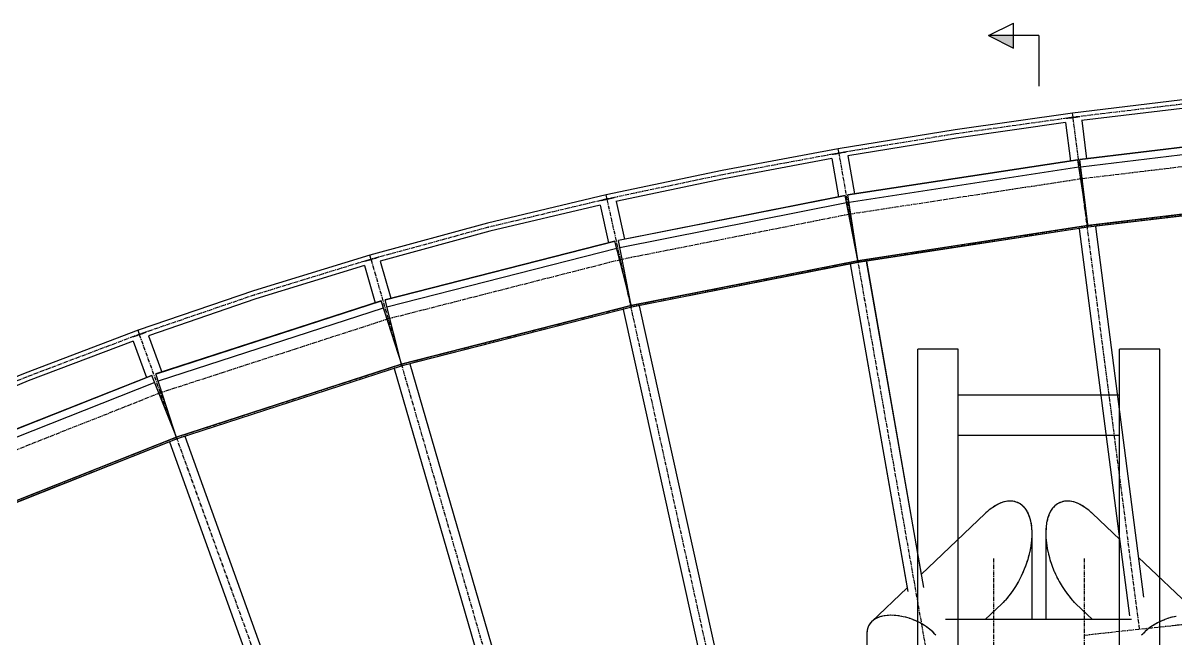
# Model space of a CAD drawing. Header units: millimetres. Extents: x 5143 to 30813, y 232 to 21408.
# Drawn here: x 10088 to 12377, y 20038 to 21262 of the extents above; entities that cross this region are included whole.
import ezdxf

# ---------------------------------------------------------------- set-up
doc = ezdxf.new("R2010")
doc.units = ezdxf.units.MM
doc.header["$LTSCALE"] = 0.25
doc.linetypes.add('CENTER', pattern=[50.8, 31.75, -6.35, 6.35, -6.35])
doc.linetypes.add('XKITLINE00', pattern=[0])

msp = doc.modelspace()

# ---------------------------------------------------------------- linework, layer by layer
at = {"color": 30, "linetype": 'XKITLINE00'}
for p, q in [((12005, 21236.5), (12055, 21261.5)), ((12055, 21211.5), (12055, 21261.5)), ((12005, 21236.5), (12055, 21211.5))]:
    msp.add_line(p, q, dxfattribs=at)
at = {"color": 2, "linetype": 'XKITLINE00'}
for q in [(12005, 21236.5), (12105, 21136.5)]:
    msp.add_line((12105, 21236.5), q, dxfattribs=at)
at = {"color": 8, "linetype": 'XKITLINE00'}
for p, q in [((12602.3, 21134.3), (12172, 21082.6)), ((12588.2, 21115.7), (12190, 21067.9)), ((12171.9, 21082.6), (11939.1, 21049.7)), ((12173, 21074.3), (12171.9, 21082.6)), ((12173, 21074.3), (12172, 21082.6)), ((12158.1, 21063.7), (11941.6, 21033.1)), ((12158.1, 21063.7), (12168, 20987.5)), ((12159.7, 21072), (12159.4, 21072)), ((12161.7, 21072.1), (12159.7, 21072)), ((12160.2, 21072.1), (12160, 21072.1)), ((12162.1, 21072.2), (12160.2, 21072.1)), ((12164.2, 21072.3), (12161.7, 21072.1)), ((12164.5, 21072.4), (12162.1, 21072.2)), ((12167, 21072.6), (12164.2, 21072.3)), ((12167.2, 21072.6), (12164.5, 21072.4)), ((12170, 21072.9), (12167, 21072.6)), ((12170.1, 21072.9), (12167.2, 21072.6)), ((12173.1, 21073.3), (12170, 21072.9)), ((12173.1, 21073.3), (12170.1, 21072.9)), ((12173, 21074.3), (12173.1, 21073.3)), ((12173, 21074.3), (12173.1, 21073.3)), ((12176.2, 21073.7), (12173.1, 21073.3)), ((12176.1, 21073.7), (12173.1, 21073.3)), ((12173.8, 21067.1), (12173.8, 21067.1)), ((12179, 21074.2), (12176.1, 21073.7)), ((12179.2, 21074.1), (12176.2, 21073.7)), ((12181.7, 21074.6), (12179, 21074.2)), ((12182, 21074.6), (12179.2, 21074.1)), ((12184, 21075), (12181.7, 21074.6)), ((12184.4, 21075), (12182, 21074.6)), ((12185.9, 21075.4), (12184, 21075)), ((12186.4, 21075.5), (12184.4, 21075)), ((12186.1, 21075.5), (12185.9, 21075.4)), ((12186.7, 21075.5), (12186.4, 21075.5)), ((12190.1, 21067.9), (12200, 20991.9)), ((11939.1, 21049.7), (11707, 21011.7)), ((12611.1, 21041.3), (12186.5, 20990.3)), ((12611.1, 21040.9), (12186.6, 20989.8)), ((11707, 21011.7), (11476.1, 20968.5)), ((11708.6, 21002.4), (11707, 21011.7)), ((11708.6, 21002.4), (11707, 21011.7)), ((11941.6, 21033.1), (11725.8, 20997.7)), ((12612.8, 21026.6), (12188.3, 20975.6)), ((11694.1, 20992.2), (11479.4, 20952.1)), ((11694.1, 20992.2), (11707.3, 20916.5)), ((11695.3, 21000.5), (11695, 21000.5)), ((11697.4, 21000.7), (11695.3, 21000.5)), ((11695.8, 21000.6), (11695.6, 21000.6)), ((11697.7, 21000.8), (11695.8, 21000.6)), ((11699.8, 21001), (11697.4, 21000.7)), ((11700.1, 21001.1), (11697.7, 21000.8)), ((11702.6, 21001.4), (11699.8, 21001)), ((11702.8, 21001.5), (11700.1, 21001.1)), ((11705.5, 21001.9), (11702.6, 21001.4)), ((11705.6, 21001.9), (11702.8, 21001.5)), ((11708.7, 21002.4), (11705.5, 21001.9)), ((11708.6, 21002.4), (11705.6, 21001.9)), ((11711.6, 21003), (11708.6, 21002.4)), ((11711.8, 21003), (11708.7, 21002.4)), ((11714.5, 21003.6), (11711.6, 21003)), ((11714.7, 21003.6), (11711.8, 21003)), ((11717.2, 21004.1), (11714.5, 21003.6)), ((11717.5, 21004.1), (11714.7, 21003.6)), ((11719.5, 21004.6), (11717.2, 21004.1)), ((11719.8, 21004.7), (11717.5, 21004.1)), ((11721.3, 21005.1), (11719.5, 21004.6)), ((11721.8, 21005.2), (11719.8, 21004.7)), ((11721.5, 21005.2), (11721.3, 21005.1)), ((11722.1, 21005.3), (11721.8, 21005.2)), ((11725.9, 20997.7), (11739.1, 20922.1)), ((12182.4, 20989.7), (11726.1, 20920.1)), ((12182.5, 20989.3), (11726.1, 20919.6)), ((12202.8, 20855.9), (12182.4, 20989.7)), ((12202.7, 20855.9), (12186.5, 20990.3)), ((11476.1, 20968.5), (11246.2, 20920.3)), ((12184.6, 20975.1), (11728.3, 20905.4)), ((11479.4, 20952.1), (11265.6, 20907.2)), ((11246.2, 20920.3), (11010.7, 20864.2)), ((11246.2, 20920.3), (11246.2, 20920.3)), ((11248.2, 20911.1), (11246.2, 20920.3)), ((11248.2, 20911.1), (11246.2, 20920.3)), ((11246.2, 20920.3), (11246.2, 20920.3)), ((11746.5, 20786.3), (11726.1, 20920.1)), ((11234.2, 20900.1), (11014.9, 20847.9)), ((11234.1, 20900.1), (11250.8, 20825)), ((11235, 20908.6), (11234.7, 20908.6)), ((11237, 20908.9), (11235, 20908.6)), ((11235.5, 20908.7), (11235.3, 20908.7)), ((11237.4, 20909), (11235.5, 20908.7)), ((11239.5, 20909.3), (11237, 20908.9)), ((11239.8, 20909.4), (11237.4, 20909)), ((11242.2, 20909.8), (11239.5, 20909.3)), ((11242.4, 20909.9), (11239.8, 20909.4)), ((11245.2, 20910.4), (11242.2, 20909.8)), ((11245.3, 20910.5), (11242.4, 20909.9)), ((11248.3, 20911.1), (11245.2, 20910.4)), ((11248.2, 20911.1), (11245.3, 20910.5)), ((11251.2, 20911.8), (11248.2, 20911.1)), ((11251.3, 20911.8), (11248.3, 20911.1)), ((11254.1, 20912.5), (11251.2, 20911.8)), ((11254.3, 20912.5), (11251.3, 20911.8)), ((11256.7, 20913.1), (11254.1, 20912.5)), ((11257, 20913.2), (11254.3, 20912.5)), ((11259, 20913.8), (11256.7, 20913.1)), ((11259.3, 20913.8), (11257, 20913.2)), ((11260.8, 20914.3), (11259, 20913.8)), ((11261.3, 20914.4), (11259.3, 20913.8)), ((11261, 20914.4), (11260.8, 20914.3)), ((11261.6, 20914.5), (11261.3, 20914.4)), ((11265.7, 20907.2), (11282.3, 20832.2)), ((11720.3, 20919.1), (11270.3, 20829.8)), ((11720.4, 20918.6), (11270.4, 20829.4)), ((11723.2, 20904.5), (11273.2, 20815.3)), ((11746.6, 20786.3), (11720.3, 20919.1)), ((12626.8, 20910.2), (12202.3, 20859.1)), ((12627.2, 20906.8), (12202.7, 20855.8)), ((12627.2, 20907), (12202.8, 20855.9)), ((11010.7, 20864.2), (10777.2, 20800.6)), ((12202.3, 20859.1), (11746, 20789.5)), ((12202.8, 20855.8), (11746.5, 20786.2)), ((12202.8, 20855.9), (11746.6, 20786.3)), ((12185.4, 20853.1), (12285.3, 20083.9)), ((12202.7, 20855.9), (12202.7, 20855.9)), ((12202.7, 20855.9), (12202.7, 20855.8)), ((12202.8, 20855.9), (12202.8, 20855.8)), ((12217.4, 20857.6), (12313.1, 20121.1)), ((11014.9, 20847.9), (10797.4, 20788.7)), ((11263.4, 20828.3), (10807.2, 20711.9)), ((11263.5, 20827.8), (10807.4, 20711.4)), ((11296.8, 20697.1), (11263.4, 20828.3)), ((11296.7, 20697.1), (11270.3, 20829.8)), ((11267, 20813.9), (10810.9, 20697.5)), ((10777.2, 20800.6), (10545.7, 20729.6)), ((10766.7, 20788.3), (10766.4, 20788.2)), ((10768.7, 20788.7), (10766.7, 20788.3)), ((10767.2, 20788.4), (10767, 20788.4)), ((10769.1, 20788.8), (10767.2, 20788.4)), ((10771.1, 20789.2), (10768.7, 20788.7)), ((10771.4, 20789.4), (10769.1, 20788.8)), ((10773.8, 20789.9), (10771.1, 20789.2)), ((10774, 20790), (10771.4, 20789.4)), ((10776.7, 20790.7), (10773.8, 20789.9)), ((10776.8, 20790.8), (10774, 20790)), ((10779.8, 20791.6), (10776.7, 20790.7)), ((10779.8, 20791.6), (10776.8, 20790.8)), ((10779.8, 20791.6), (10777.2, 20800.6)), ((10779.8, 20791.6), (10777.2, 20800.6)), ((10782.8, 20792.5), (10779.8, 20791.6)), ((10782.7, 20792.5), (10779.8, 20791.6)), ((10785.5, 20793.3), (10782.7, 20792.5)), ((10785.7, 20793.4), (10782.8, 20792.5)), ((10788, 20794.2), (10785.5, 20793.3)), ((10788.3, 20794.2), (10785.7, 20793.4)), ((10790.3, 20794.9), (10788, 20794.2)), ((10790.7, 20795), (10788.3, 20794.2)), ((10792.1, 20795.6), (10790.3, 20794.9)), ((10792.5, 20795.7), (10790.7, 20795)), ((10792.2, 20795.7), (10792.1, 20795.6)), ((10792.8, 20795.9), (10792.5, 20795.7)), ((10797.4, 20788.7), (10818.8, 20714.8)), ((11275.1, 20789.3), (11275.1, 20789.3)), ((11275.5, 20787.4), (11275.5, 20787.4)), ((11746, 20789.5), (11296, 20700.3)), ((11746.6, 20786.2), (11296.7, 20696.9)), ((11746.6, 20786.3), (11296.8, 20697.1)), ((11730.7, 20783), (11843.6, 20139.7)), ((11730.8, 20783.1), (11845, 20132.3)), ((11746.6, 20786.3), (11746.5, 20786.3)), ((11746.5, 20786.3), (11746.5, 20786.2)), ((11746.6, 20786.3), (11746.6, 20786.2)), ((11762.5, 20788.6), (11876.3, 20140.3)), ((11762.6, 20788.6), (11871.7, 20166.5)), ((10766.4, 20779.7), (10550.9, 20713.6)), ((10766.4, 20779.7), (10787.8, 20705.9)), ((10545.7, 20729.6), (10316.7, 20651.2)), ((10550.9, 20713.6), (10337.6, 20640.6)), ((10799.1, 20709.5), (10352.4, 20564.6)), ((10799.3, 20709.1), (10352.5, 20564.1)), ((10803.7, 20695.4), (10356.9, 20550.4)), ((10840.9, 20580.8), (10799.1, 20709.5)), ((10840.7, 20580.8), (10807.2, 20711.9)), ((11296, 20700.3), (10839.9, 20583.9)), ((11296.8, 20697.1), (10840.7, 20580.8)), ((11296.9, 20697), (10840.8, 20580.6)), ((11280, 20692.7), (11448.5, 19931.6)), ((11280.1, 20692.7), (11448.5, 19931.6)), ((11296.7, 20697.1), (11296.7, 20697.1)), ((11296.7, 20697.1), (11296.7, 20696.9)), ((11296.8, 20697.1), (11296.9, 20697)), ((11311.5, 20699.9), (11479.9, 19938.9)), ((11311.5, 20699.9), (11479.9, 19938.9)), ((10316.7, 20651.2), (10092.4, 20566.4)), ((10319.9, 20642.4), (10316.7, 20651.2)), ((10319.9, 20642.4), (10316.7, 20651.2)), ((10328, 20645.5), (10325.5, 20644.5)), ((10328.3, 20645.5), (10325.7, 20644.5)), ((10330.2, 20646.4), (10328, 20645.5)), ((10330.5, 20646.5), (10328.3, 20645.5)), ((10331.9, 20647.2), (10330.2, 20646.4)), ((10332.4, 20647.3), (10330.5, 20646.5)), ((10332.1, 20647.2), (10331.9, 20647.2)), ((10332.7, 20647.4), (10332.4, 20647.3)), ((10307.3, 20629.7), (10098.6, 20550.7)), ((10307.1, 20638.2), (10306.8, 20638.1)), ((10309, 20638.7), (10307.1, 20638.2)), ((10307.3, 20629.7), (10333.4, 20557.3)), ((10307.5, 20638.4), (10307.4, 20638.3)), ((10309.4, 20638.9), (10307.5, 20638.4)), ((10311.4, 20639.5), (10309, 20638.7)), ((10311.7, 20639.6), (10309.4, 20638.9)), ((10314.1, 20640.3), (10311.4, 20639.5)), ((10314.2, 20640.4), (10311.7, 20639.6)), ((10316.9, 20641.3), (10314.1, 20640.3)), ((10317, 20641.4), (10314.2, 20640.4)), ((10319.9, 20642.3), (10316.9, 20641.3)), ((10319.9, 20642.4), (10317, 20641.4)), ((10322.9, 20643.4), (10319.9, 20642.3)), ((10322.7, 20643.4), (10319.9, 20642.4)), ((10325.5, 20644.5), (10322.7, 20643.4)), ((10325.7, 20644.5), (10322.9, 20643.4)), ((10337.7, 20640.6), (10363.7, 20568.3)), ((10839.9, 20583.9), (10393.1, 20438.9)), ((10840.9, 20580.8), (10394.3, 20435.9)), ((10840.8, 20580.6), (10394.3, 20435.7)), ((10856.5, 20584.6), (11076.7, 19824)), ((10092.4, 20566.4), (9871, 20474.5)), ((10344.4, 20561.7), (9912, 20390.3)), ((10344.6, 20561.3), (9912.2, 20389.8)), ((10394.3, 20435.9), (10344.4, 20561.7)), ((10394.1, 20435.8), (10352.4, 20564.6)), ((10825.5, 20575.7), (11045.7, 19815)), ((10098.6, 20550.7), (9892.5, 20465.2)), ((10349.9, 20547.9), (9917.5, 20376.5)), ((10362.1, 20525), (10362.1, 20525)), ((10393.1, 20438.9), (9960.7, 20267.5)), ((10409.6, 20440.7), (10673.8, 19707.4)), ((10409.7, 20440.7), (10673.9, 19707.4)), ((10394.3, 20435.9), (9962.1, 20264.5)), ((10394.3, 20435.7), (9962.1, 20264.4)), ((10379.3, 20429.8), (10643.5, 19696.5)), ((10379.3, 20429.8), (10643.5, 19696.5)), ((12020.9, 20304.2), (12013.5, 20299.6)), ((12018.2, 20302.5), (12015, 20300.6)), ((12028.3, 20307.8), (12020.9, 20304.2)), ((12022.5, 20305), (12021.6, 20304.5)), ((12025.7, 20306.5), (12022.5, 20305)), ((12035.6, 20310.3), (12028.3, 20307.8)), ((12029.9, 20308.4), (12029, 20308)), ((12033, 20309.4), (12029.9, 20308.4)), ((12042.7, 20311.8), (12035.6, 20310.3)), ((12037.1, 20310.7), (12036.3, 20310.5)), ((12040.2, 20311.3), (12037.1, 20310.7)), ((12049.5, 20312.1), (12042.7, 20311.8)), ((12044.2, 20312), (12043.4, 20311.8)), ((12047.1, 20312), (12044.2, 20312)), ((12056, 20311.4), (12049.5, 20312.1)), ((12050.9, 20312.1), (12050.1, 20312.1)), ((12053.7, 20311.6), (12050.9, 20312.1)), ((12062.1, 20309.5), (12056, 20311.4)), ((12057.3, 20311.1), (12056.6, 20311.2)), ((12060, 20310.2), (12057.3, 20311.1)), ((12067.8, 20306.6), (12062.1, 20309.5)), ((12063.3, 20309), (12062.7, 20309.3)), ((12065.8, 20307.7), (12063.3, 20309)), ((12072.9, 20302.6), (12067.8, 20306.6)), ((12068.9, 20305.9), (12068.3, 20306.2)), ((12071.1, 20304.1), (12068.9, 20305.9)), ((12072.9, 20302.6), (12077.5, 20297.7)), ((12073.9, 20301.7), (12073.3, 20302.2)), ((12073.9, 20301.7), (12075.8, 20299.5)), ((12137.1, 20302.6), (12132.5, 20297.7)), ((12136.1, 20301.7), (12134.2, 20299.5)), ((12136.7, 20302.2), (12136.1, 20301.7)), ((12142.2, 20306.6), (12137.1, 20302.6)), ((12141.1, 20305.9), (12138.9, 20304.1)), ((12141.7, 20306.2), (12141.1, 20305.9)), ((12147.9, 20309.5), (12142.2, 20306.6)), ((12146.7, 20309), (12144.2, 20307.7)), ((12147.3, 20309.3), (12146.7, 20309)), ((12154, 20311.4), (12147.9, 20309.5)), ((12152.7, 20311.1), (12150, 20310.2)), ((12153.4, 20311.2), (12152.7, 20311.1)), ((12160.4, 20312.1), (12154, 20311.4)), ((12159.1, 20312.1), (12156.3, 20311.6)), ((12159.8, 20312.1), (12159.1, 20312.1)), ((12167.3, 20311.8), (12160.4, 20312.1)), ((12165.8, 20312), (12162.9, 20312)), ((12166.6, 20311.8), (12165.8, 20312)), ((12174.4, 20310.3), (12167.3, 20311.8)), ((12172.9, 20310.7), (12169.8, 20311.3)), ((12173.7, 20310.5), (12172.9, 20310.7)), ((12181.6, 20307.8), (12174.4, 20310.3)), ((12180.1, 20308.4), (12177, 20309.4)), ((12181, 20308), (12180.1, 20308.4)), ((12189.1, 20304.2), (12181.6, 20307.8)), ((12187.5, 20305), (12184.3, 20306.5)), ((12188.4, 20304.5), (12187.5, 20305)), ((12196.5, 20299.6), (12189.1, 20304.2)), ((12195, 20300.6), (12191.8, 20302.5)), ((11998.6, 20287.5), (11871.7, 20166.5)), ((12006, 20294), (11998.6, 20287.5)), ((12000.1, 20288.9), (11999.3, 20288.1)), ((12003.3, 20291.6), (12000.1, 20288.9)), ((12013.5, 20299.6), (12006, 20294)), ((12007.5, 20295.2), (12006.7, 20294.5)), ((12010.7, 20297.6), (12007.5, 20295.2)), ((12015, 20300.6), (12014.2, 20300)), ((12077.5, 20297.7), (12081.5, 20291.7)), ((12077.9, 20297.1), (12078.4, 20296.5)), ((12078.4, 20296.5), (12080, 20293.9)), ((12081.5, 20291.7), (12084.8, 20284.9)), ((12081.8, 20291.1), (12082.2, 20290.4)), ((12082.2, 20290.4), (12083.6, 20287.4)), ((12084.8, 20284.9), (12087.4, 20277.2)), ((12085, 20284.1), (12085.4, 20283.4)), ((12085.4, 20283.4), (12086.5, 20280.1)), ((12125.2, 20284.9), (12122.5, 20277.2)), ((12124.6, 20283.4), (12123.5, 20280.1)), ((12124.9, 20284.1), (12124.6, 20283.4)), ((12128.5, 20291.7), (12125.2, 20284.9)), ((12127.8, 20290.4), (12126.4, 20287.4)), ((12128.2, 20291.1), (12127.8, 20290.4)), ((12132.5, 20297.7), (12128.5, 20291.7)), ((12131.6, 20296.5), (12130, 20293.9)), ((12132.1, 20297.1), (12131.6, 20296.5)), ((12195.8, 20300), (12195, 20300.6)), ((12204, 20294), (12196.5, 20299.6)), ((12202.5, 20295.2), (12199.3, 20297.6)), ((12203.3, 20294.5), (12202.5, 20295.2)), ((12211.4, 20287.5), (12204, 20294)), ((12209.9, 20288.9), (12206.7, 20291.6)), ((12210.7, 20288.1), (12209.9, 20288.9)), ((12265.6, 20235.8), (12211.4, 20287.5)), ((12087.4, 20277.2), (12089.4, 20268.8)), ((12087.6, 20276.4), (12087.9, 20275.5)), ((12087.9, 20275.5), (12088.7, 20272)), ((12089.4, 20268.8), (12090.7, 20259.6)), ((12089.5, 20267.9), (12089.7, 20266.9)), ((12089.7, 20266.9), (12090.2, 20263.1)), ((12090.7, 20259.6), (12091.2, 20249.9)), ((12090.7, 20258.7), (12090.8, 20257.7)), ((12090.8, 20257.7), (12091, 20253.7)), ((12119.3, 20259.6), (12118.8, 20249.9)), ((12119.2, 20257.7), (12119, 20253.7)), ((12119.3, 20258.7), (12119.2, 20257.7)), ((12120.6, 20268.8), (12119.3, 20259.6)), ((12120.3, 20266.9), (12119.8, 20263.1)), ((12120.5, 20267.9), (12120.3, 20266.9)), ((12122.5, 20277.2), (12120.6, 20268.8)), ((12122.1, 20275.5), (12121.3, 20272)), ((12122.3, 20276.4), (12122.1, 20275.5)), ((12091, 20239.7), (12090, 20229)), ((12090.8, 20237.5), (12090.4, 20233.2)), ((12090.9, 20238.6), (12090.8, 20237.5)), ((12091.2, 20249.9), (12091, 20239.7)), ((12091.2, 20247.8), (12091, 20243.7)), ((12091.2, 20248.9), (12091.2, 20247.8)), ((12091.2, 20247.8), (12091.2, 20076.6)), ((12118.8, 20249.9), (12119, 20239.7)), ((12118.8, 20248.9), (12118.8, 20247.8)), ((12118.8, 20247.8), (12118.8, 20076.6)), ((12118.8, 20247.8), (12118.9, 20243.7)), ((12119, 20239.7), (12120, 20229)), ((12119.1, 20238.6), (12119.2, 20237.5)), ((12119.2, 20237.5), (12119.6, 20233.2)), ((12088.3, 20218.1), (12086, 20207)), ((12087.9, 20215.8), (12086.9, 20211.4)), ((12088.1, 20217), (12087.9, 20215.8)), ((12090, 20229), (12088.3, 20218.1)), ((12089.7, 20226.8), (12089, 20222.4)), ((12089.8, 20227.9), (12089.7, 20226.8)), ((12120, 20229), (12121.6, 20218.1)), ((12120.1, 20227.9), (12120.3, 20226.8)), ((12120.3, 20226.8), (12121, 20222.4)), ((12121.6, 20218.1), (12124, 20207)), ((12121.9, 20217), (12122.1, 20215.8)), ((12122.1, 20215.8), (12123.1, 20211.4)), ((12082.9, 20195.8), (12079.2, 20184.6)), ((12082.2, 20193.5), (12080.7, 20189)), ((12082.5, 20194.6), (12082.2, 20193.5)), ((12086, 20207), (12082.9, 20195.8)), ((12085.4, 20204.7), (12084.1, 20200.2)), ((12085.7, 20205.8), (12085.4, 20204.7)), ((12124, 20207), (12127.1, 20195.8)), ((12124.3, 20205.8), (12124.6, 20204.7)), ((12124.6, 20204.7), (12125.9, 20200.2)), ((12127.1, 20195.8), (12130.8, 20184.6)), ((12127.5, 20194.6), (12127.8, 20193.5)), ((12127.8, 20193.5), (12129.3, 20189)), ((12413.1, 20095.2), (12302.8, 20200.3)), ((12074.9, 20173.5), (12070, 20162.7)), ((12073.9, 20171.2), (12071.9, 20166.9)), ((12074.4, 20172.4), (12073.9, 20171.2)), ((12079.2, 20184.6), (12074.9, 20173.5)), ((12078.4, 20182.3), (12076.6, 20177.9)), ((12078.8, 20183.4), (12078.4, 20182.3)), ((12130.8, 20184.6), (12135.1, 20173.5)), ((12131.2, 20183.4), (12131.6, 20182.3)), ((12131.6, 20182.3), (12133.4, 20177.9)), ((12135.1, 20173.5), (12140, 20162.7)), ((12135.6, 20172.4), (12136.1, 20171.2)), ((12136.1, 20171.2), (12138.1, 20166.9)), ((12058.6, 20142.1), (12052.3, 20132.6)), ((12058, 20141.2), (12057.3, 20140.1)), ((12064.5, 20152.2), (12058.6, 20142.1)), ((12063.3, 20150.1), (12060.9, 20146)), ((12063.9, 20151.2), (12063.3, 20150.1)), ((12070, 20162.7), (12064.5, 20152.2)), ((12068.9, 20160.5), (12066.7, 20156.3)), ((12069.4, 20161.6), (12068.9, 20160.5)), ((12140, 20162.7), (12145.5, 20152.2)), ((12140.6, 20161.6), (12141.1, 20160.5)), ((12141.1, 20160.5), (12143.3, 20156.3)), ((12145.5, 20152.2), (12151.4, 20142.1)), ((12146.1, 20151.2), (12146.7, 20150.1)), ((12146.7, 20150.1), (12149.1, 20146)), ((12151.4, 20142.1), (12157.7, 20132.6)), ((12152, 20141.2), (12152.7, 20140.1)), ((11843.7, 20139.7), (11773.1, 20072.5)), ((12045.6, 20123.7), (12038.6, 20115.5)), ((12044.2, 20122), (12041.2, 20118.6)), ((12044.9, 20122.9), (12044.2, 20122)), ((12052.3, 20132.6), (12045.6, 20123.7)), ((12050.9, 20130.7), (12048.1, 20127.1)), ((12051.6, 20131.7), (12050.9, 20130.7)), ((12057.3, 20140.1), (12054.7, 20136.3)), ((12152.7, 20140.1), (12155.3, 20136.3)), ((12157.7, 20132.6), (12164.4, 20123.7)), ((12158.4, 20131.7), (12159.1, 20130.7)), ((12159.1, 20130.7), (12161.9, 20127.1)), ((12164.4, 20123.7), (12171.4, 20115.5)), ((12165.1, 20122.9), (12165.8, 20122)), ((12165.8, 20122), (12168.8, 20118.6)), ((12031.4, 20108.1), (11998.3, 20076.6)), ((12038.6, 20115.5), (12031.4, 20108.1)), ((12037.1, 20113.9), (12034.1, 20110.9)), ((12037.9, 20114.8), (12037.1, 20113.9)), ((12171.4, 20115.5), (12178.6, 20108.1)), ((12172.1, 20114.8), (12172.9, 20113.9)), ((12175.9, 20110.9), (12172.9, 20113.9)), ((12211.7, 20076.6), (12178.6, 20108.1)), ((11776.6, 20075.4), (11772.8, 20072.2)), ((11773.1, 20072.5), (11773, 20072.4)), ((11774.4, 20073.6), (11773.1, 20072.5)), ((11776.9, 20075.6), (11776.6, 20075.4)), ((11781.1, 20078.3), (11776.9, 20075.6)), ((11777, 20075.7), (11776.9, 20075.6)), ((11778.5, 20076.6), (11777, 20075.7)), ((11786.1, 20080.6), (11781.1, 20078.3)), ((11781.5, 20078.5), (11781.4, 20078.4)), ((11783.1, 20079.2), (11781.5, 20078.5)), ((11791.7, 20082.5), (11786.1, 20080.6)), ((11786.6, 20080.8), (11786.4, 20080.7)), ((11788.3, 20081.4), (11786.6, 20080.8)), ((11797.7, 20083.9), (11791.7, 20082.5)), ((11792.2, 20082.7), (11792, 20082.6)), ((11794, 20083.1), (11792.2, 20082.7)), ((11804.1, 20084.8), (11797.7, 20083.9)), ((11798.2, 20084), (11798, 20084)), ((11800.2, 20084.3), (11798.2, 20084)), ((11810.8, 20085.2), (11804.1, 20084.8)), ((11804.7, 20084.8), (11804.5, 20084.8)), ((11806.8, 20084.9), (11804.7, 20084.8)), ((11817.9, 20085), (11810.8, 20085.2)), ((11811.5, 20085.2), (11811.3, 20085.2)), ((11813.7, 20085.1), (11811.5, 20085.2)), ((11825.1, 20084.3), (11817.9, 20085)), ((11818.5, 20085), (11818.3, 20085)), ((11820.9, 20084.7), (11818.5, 20085)), ((11832.5, 20083.1), (11825.1, 20084.3)), ((11825.8, 20084.2), (11825.6, 20084.3)), ((11828.3, 20083.8), (11825.8, 20084.2)), ((11840, 20081.4), (11832.5, 20083.1)), ((11833.2, 20083), (11833, 20083)), ((11835.8, 20082.4), (11833.2, 20083)), ((11847.5, 20079.3), (11840, 20081.4)), ((11840.7, 20081.3), (11840.4, 20081.3)), ((11843.3, 20080.5), (11840.7, 20081.3)), ((11854.9, 20076.6), (11847.5, 20079.3)), ((11848.1, 20079), (11847.9, 20079.1)), ((11850.9, 20078), (11848.1, 20079)), ((11862.1, 20073.5), (11854.9, 20076.6)), ((11855.5, 20076.3), (11855.2, 20076.4)), ((11858.3, 20075.1), (11855.5, 20076.3)), ((11869.2, 20070), (11862.1, 20073.5)), ((11862.8, 20073.2), (11862.5, 20073.3)), ((11865.6, 20071.8), (11862.8, 20073.2)), ((12288.7, 20076.6), (11919.5, 20076.6)), ((12347.9, 20073.5), (12340.8, 20070)), ((12347.2, 20073.2), (12344.4, 20071.8)), ((12347.5, 20073.3), (12347.2, 20073.2)), ((12355.1, 20076.6), (12347.9, 20073.5)), ((12354.5, 20076.3), (12351.7, 20075.1)), ((12354.7, 20076.4), (12354.5, 20076.3)), ((12362.5, 20079.3), (12355.1, 20076.6)), ((12361.8, 20079), (12359.1, 20078)), ((12362.1, 20079.1), (12361.8, 20079)), ((12370, 20081.4), (12362.5, 20079.3)), ((12369.3, 20081.3), (12366.6, 20080.5)), ((12369.6, 20081.3), (12369.3, 20081.3)), ((12377.5, 20083.1), (12370, 20081.4)), ((12376.8, 20083), (12374.2, 20082.4)), ((12377, 20083), (12376.8, 20083)), ((11764.2, 20055.6), (11763.8, 20050.7)), ((11764, 20053.1), (11763.8, 20051.2)), ((11763.8, 20051.2), (11763.8, 20051)), ((11763.8, 20050.7), (11763.8, 19985.5)), ((11765.3, 20060.2), (11764.2, 20055.6)), ((11764.7, 20057.8), (11764.2, 20056)), ((11764.2, 20056), (11764.2, 20055.8)), ((11767.1, 20064.5), (11765.3, 20060.2)), ((11766.1, 20062.2), (11765.4, 20060.6)), ((11765.4, 20060.6), (11765.4, 20060.4)), ((11769.6, 20068.5), (11767.1, 20064.5)), ((11767.3, 20064.9), (11767.2, 20064.8)), ((11768.2, 20066.4), (11767.3, 20064.9)), ((11772.8, 20072.2), (11769.6, 20068.5)), ((11769.9, 20068.9), (11769.8, 20068.7)), ((11771, 20070.1), (11769.9, 20068.9)), ((11875.9, 20066.2), (11869.2, 20070)), ((11869.8, 20069.7), (11869.5, 20069.8)), ((11872.6, 20068.1), (11869.8, 20069.7)), ((11882.3, 20062), (11875.9, 20066.2)), ((11876.5, 20065.8), (11876.2, 20066)), ((11879.2, 20064), (11876.5, 20065.8)), ((11888.3, 20057.4), (11882.3, 20062)), ((11882.9, 20061.6), (11882.6, 20061.7)), ((11885.5, 20059.6), (11882.9, 20061.6)), ((11893.9, 20052.7), (11888.3, 20057.4)), ((11888.9, 20057), (11888.6, 20057.2)), ((11891.3, 20054.9), (11888.9, 20057)), ((11898.9, 20047.7), (11893.9, 20052.7)), ((11894.4, 20052.2), (11894.1, 20052.5)), ((11894.4, 20052.2), (11896.6, 20050)), ((12316.1, 20052.7), (12311.1, 20047.7)), ((12315.6, 20052.2), (12313.4, 20050)), ((12315.9, 20052.5), (12315.6, 20052.2)), ((12321.7, 20057.4), (12316.1, 20052.7)), ((12321.1, 20057), (12318.7, 20054.9)), ((12321.4, 20057.2), (12321.1, 20057)), ((12327.7, 20062), (12321.7, 20057.4)), ((12327.1, 20061.6), (12324.5, 20059.6)), ((12327.4, 20061.7), (12327.1, 20061.6)), ((12334.1, 20066.2), (12327.7, 20062)), ((12333.5, 20065.8), (12330.8, 20064)), ((12333.8, 20066), (12333.5, 20065.8)), ((12340.8, 20070), (12334.1, 20066.2)), ((12340.2, 20069.7), (12337.4, 20068.1)), ((12340.5, 20069.8), (12340.2, 20069.7)), ((11898.9, 20047.7), (11900.9, 20045.4)), ((11899.1, 20047.5), (11899.3, 20047.2)), ((11899.3, 20047.2), (11900.9, 20045.4)), ((12310.7, 20047.2), (12309, 20045.4)), ((12311.1, 20047.7), (12309.1, 20045.4)), ((12310.9, 20047.5), (12310.7, 20047.2))]:
    msp.add_line(p, q, dxfattribs=at)
at = {"color": 8, "linetype": 'CENTER'}
for p, q in [((12603.3, 21126), (12173, 21074.3)), ((12173, 21074.3), (11940.3, 21041.4)), ((12305, 20057.8), (12173, 21074.3)), ((11940.3, 21041.4), (11708.5, 21003.4)), ((11708.5, 21003.4), (11477.7, 20960.3)), ((11887.2, 19984.5), (11708.5, 21003.4)), ((12616.7, 21003.2), (12188.9, 20951.8)), ((11477.7, 20960.3), (11248, 20912.1)), ((12188.9, 20951.8), (11729.8, 20881.8)), ((12305, 20057.8), (12188.9, 20951.8)), ((11248, 20912.1), (11012.8, 20856)), ((11469.5, 19911.3), (11248, 20912.1)), ((12202.3, 20859.1), (12626.8, 20910.2)), ((11729.8, 20881.8), (11274.7, 20791.5)), ((11887.2, 19984.5), (11729.8, 20881.8)), ((11012.8, 20856), (10779.5, 20792.5)), ((11746, 20789.5), (12202.3, 20859.1)), ((10779.5, 20792.5), (10548.3, 20721.6)), ((11068.2, 19795.1), (10779.5, 20792.5)), ((11274.7, 20791.5), (10813.8, 20673.9)), ((11469.5, 19911.3), (11274.7, 20791.5)), ((11296, 20700.3), (11746, 20789.5)), ((10548.3, 20721.6), (10319.5, 20643.3)), ((10839.9, 20583.9), (11296, 20700.3)), ((10813.8, 20673.9), (10361.4, 20527.1)), ((11068.2, 19795.1), (10813.8, 20673.9)), ((10319.5, 20643.3), (10095.5, 20558.5)), ((10666.9, 19679), (10319.5, 20643.3)), ((10393.1, 20438.9), (10839.9, 20583.9)), ((10095.5, 20558.5), (9874.3, 20466.8)), ((10361.4, 20527.1), (9923.4, 20353.4)), ((10666.9, 19679), (10361.4, 20527.1)), ((9960.7, 20267.5), (10393.1, 20438.9)), ((12015, 20197.8), (12015, 18543.8)), ((12195, 20197.8), (12195, 18543.8)), ((12195, 20045.8), (13125, 20147.3)), ((12370, 20064.9), (13125, 20147.3)), ((12370, 20064.9), (12715, 20102.6))]:
    msp.add_line(p, q, dxfattribs=at)
at = {"color": 4, "linetype": 'XKITLINE00'}
for p, q in [((11865, 20204.8), (11865, 20613.6)), ((11945, 20613.6), (11865, 20613.6)), ((11945, 20236.4), (11945, 20613.6)), ((12265, 20491.2), (12265, 20613.6)), ((12345, 20613.6), (12265, 20613.6)), ((12345, 20160.1), (12345, 20613.6)), ((11945, 20442.3), (11945, 20522.3)), ((12265, 20522.3), (11945, 20522.3)), ((12228.4, 20522.3), (11945, 20522.3)), ((12260.9, 20522.3), (12228.4, 20522.3)), ((12265, 20522.3), (12260.9, 20522.3)), ((12265, 20522.3), (12265, 20522.3)), ((12265, 20491.2), (12265, 20522.3)), ((12265, 20240.4), (12265, 20491.2)), ((12265, 20421.1), (12265, 20491.2)), ((12238.8, 20442.3), (11945, 20442.3)), ((11945, 20236.4), (11945, 20442.3)), ((12265, 20442.3), (11945, 20442.3)), ((11945, 20442.3), (11945, 20442.3)), ((11945, 20421.1), (11945, 20442.3)), ((12238.8, 20442.3), (11945, 20442.3)), ((12265, 20442.3), (12238.8, 20442.3)), ((12265, 20442.3), (12238.8, 20442.3)), ((12265, 19950.3), (12265, 20442.3)), ((11945, 19950.3), (11945, 20236.4)), ((11945, 19870.3), (11945, 20236.4)), ((12265, 19950.3), (12265, 20236.4)), ((12265, 19870.3), (12265, 20236.4)), ((11865, 19870.3), (11865, 20204.8)), ((12345, 19870.3), (12345, 20160.1))]:
    msp.add_line(p, q, dxfattribs=at)
at = {"color": 241, "linetype": 'XKITLINE00'}
msp.add_line((12265, 20236.4), (12265, 20240.4), dxfattribs=at)
msp.add_line((12265, 20236.4), (12265, 20240.4), dxfattribs=at)
at = {"color": 8, "linetype": 'XKITLINE00'}
for centre in [(12173, 21074.3), (12173, 21074.3), (12173, 21074.3), (11940.3, 21041.4), (11940.3, 21041.4), (11708.5, 21003.4), (11708.5, 21003.4), (11708.5, 21003.4), (11477.7, 20960.3), (11477.7, 20960.3), (12188.9, 20951.8), (12188.9, 20951.8), (12188.9, 20951.8), (11248, 20912.1), (11248, 20912.1), (11248, 20912.1), (11729.8, 20881.8), (11729.8, 20881.8), (11729.8, 20881.8), (11012.8, 20856), (11012.8, 20856), (12202.3, 20859.1), (12202.3, 20859.1), (10779.5, 20792.5), (10779.5, 20792.5), (10779.5, 20792.5), (11274.7, 20791.5), (11274.7, 20791.5), (11274.7, 20791.5), (11746, 20789.5), (11746, 20789.5), (10548.3, 20721.6), (10548.3, 20721.6), (11296, 20700.3), (11296, 20700.3), (10813.8, 20673.9), (10813.8, 20673.9), (10813.8, 20673.9), (10319.5, 20643.3), (10319.5, 20643.3), (10319.5, 20643.3), (10839.9, 20583.9), (10839.9, 20583.9), (10095.5, 20558.5), (10095.5, 20558.5), (10361.4, 20527.1), (10361.4, 20527.1), (10361.4, 20527.1), (10393.1, 20438.9), (10393.1, 20438.9), (12015, 20197.8), (12195, 20197.8), (12305, 20057.8), (12305, 20057.8), (12370, 20064.9), (12370, 20064.9), (12195, 20045.8)]:
    msp.add_circle(centre, 0.05, dxfattribs=at)
at = {"color": 30, "linetype": 'Continuous'}
msp.add_solid([(12055, 21211.5), (12005, 21236.5), (12055, 21211.5), (12055, 21236.5)], dxfattribs=at)

doc.saveas('drawing.dxf')
